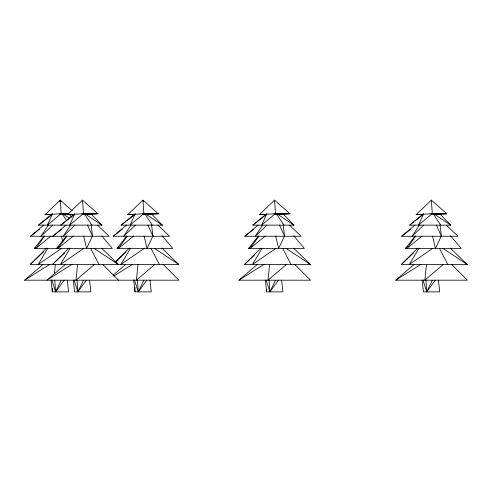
<?xml version="1.0" encoding="UTF-8"?>
<svg xmlns="http://www.w3.org/2000/svg" width="492" height="492" viewBox="0 0 492 492"><rect width="100%" height="100%" fill="white"/><g stroke="black" fill="none" stroke-linecap="round" stroke-linejoin="round"><path stroke-width="0.74" d="M54.415 273.423L55.338 264.388M77.601 264.388L75.989 280.194L94.329 264.542M138.018 264.388L136.407 280.194L154.746 264.542M269.628 264.388L268.017 280.194L286.356 264.542M426.459 264.388L424.842 280.194L443.187 264.542M52.626 213.583L47.361 225.145L61.094 213.62M135.306 213.583L130.042 225.145L143.775 213.62M266.916 213.583L261.652 225.145L275.385 213.62M92.699 235.6L86.592 248.423L83.695 236.105M153.11 235.6L147.01 248.423L144.107 236.105M284.72 235.6L278.613 248.423L275.717 236.105M441.552 235.6L435.445 248.423L432.548 236.105M61.076 280.502L55.608 291.867L51.789 279.985M83.339 280.502L77.871 291.867L74.052 279.985M143.756 280.502L138.289 291.867L134.47 279.985M275.366 280.502L269.899 291.867L266.08 279.985M432.191 280.502L426.724 291.867L422.911 279.985M59.606 201.456L60.252 200.133L72.226 210.717M47.896 248.171L38.167 264.481L61.568 248.392M70.159 248.171L60.43 264.481L83.831 248.392M130.577 248.171L120.847 264.481L144.248 248.392M262.187 248.171L252.451 264.481L275.858 248.392M419.018 248.171L409.282 264.481L432.683 248.392M48.45 224.887L40.996 236.252L52.656 225.145M70.713 224.887L63.259 236.252L74.919 225.145M131.13 224.887L123.676 236.252L135.337 225.145M262.74 224.887L255.287 236.252L266.947 225.145M419.571 224.887L412.118 236.252L423.772 225.145M44.551 236.191L35.879 248.423L51.002 236.012M66.814 236.191L58.142 248.423L73.265 236.012M127.231 236.191L118.56 248.423L133.683 236.012M258.841 236.191L250.17 248.423L265.293 236.012M415.672 236.191L407.001 248.423L422.118 236.012M64.188 280.176L55.608 291.867L54.772 280.151M86.451 280.176L77.871 291.867L77.035 280.151M146.868 280.176L138.289 291.867L137.452 280.151M278.478 280.176L269.899 291.867L269.062 280.151M435.309 280.176L426.724 291.867L425.894 280.151M101.703 235.76L112.324 248.423L34.329 248.423L44.145 235.969M66.408 235.969L56.598 248.423L58.806 246.363M162.12 235.76L172.741 248.423L117.01 248.423L126.825 235.969M293.73 235.76L304.351 248.423L248.62 248.423L258.435 235.969M450.561 235.76L461.176 248.423L405.451 248.423L415.266 235.969M161.923 248.085L178.75 264.481L30.215 264.481L46.66 248.085M68.923 248.085L52.478 264.481L64.44 253.152M115.546 261.836L129.341 248.085M293.533 248.085L310.36 264.481L244.506 264.481L260.951 248.085M450.364 248.085L467.191 264.481L401.337 264.481L417.782 248.085M51.654 214.672L45.018 214.672L60.252 200.133L60.946 201.431M73.917 214.672L67.281 214.672L82.515 200.133L97.914 213.743L85.153 214.266M134.334 214.672L127.699 214.672L142.932 200.133L158.332 213.743L145.57 214.266M266.682 214.672L259.309 214.672L274.542 200.133L289.942 213.743L277.18 214.266M422.038 214.672L416.14 214.672L431.373 200.133L446.767 213.743L434.006 214.266M30.215 264.481L33.474 261.387M34.563 260.36L43.806 251.603M115.614 261.904L125.946 252.119M244.506 264.481L249.942 259.327M251.031 258.3L254.838 254.696M401.337 264.481L413.292 253.152M34.329 248.423L35.436 247.396M117.01 248.423L118.67 246.879M248.62 248.423L251.387 245.846M405.451 248.423L407.659 246.363M163.049 264.327L178.959 280.194L24.6 280.194L42.915 264.542M65.178 264.542L46.863 280.194L72.152 264.296M113.006 275.305L125.595 264.542M294.653 264.327L310.569 280.194L238.891 280.194L257.205 264.542M451.484 264.327L467.4 280.194L395.722 280.194L414.036 264.542M97.545 225.195L109.138 236.252L30.535 236.252L43.929 224.998M66.192 224.998L52.798 236.252L61.801 229.26M83.363 213.62L69.624 225.145L74.889 213.583L60.762 225.145L64.901 221.91M157.963 225.195L169.555 236.252L113.215 236.252L126.61 224.998M289.573 225.195L301.166 236.252L244.825 236.252L258.22 224.998M446.404 225.195L457.99 236.252L401.656 236.252L415.051 224.998M432.216 213.62L418.477 225.145L423.741 213.583L409.621 225.145L450.789 225.145L439.645 213.682M90.786 213.682L101.93 225.145L38.499 225.145L52.035 214.069M151.204 213.682L162.348 225.145L121.18 225.145L134.716 214.069M282.814 213.682L293.958 225.145L252.79 225.145L266.326 214.069M38.499 225.145L51.494 214.973M66.082 220.982L73.757 214.973M121.18 225.145L125.909 221.449M127.09 220.521L134.175 214.973M252.79 225.145L256.332 222.372M257.513 221.449L266.375 214.512M409.621 225.145L413.754 221.91M414.934 220.982L422.616 214.973M30.535 236.252L39.538 229.26M113.215 236.252L122.219 229.26M244.825 236.252L253.829 229.26M401.656 236.252L410.66 229.26M24.6 280.194L49.889 264.296M113.763 276.117L132.569 264.296M238.891 280.194L264.179 264.296M395.722 280.194L421.011 264.296M59.729 213.909L68.806 213.743M81.992 213.909L97.914 213.743L82.515 214.168M142.409 213.909L158.332 213.743L142.932 214.168M274.019 213.909L289.942 213.743L274.542 214.168M430.851 213.909L446.767 213.743L431.373 214.168M45.018 214.672L61.199 213.743L60.252 200.133M67.281 214.672L83.462 213.743L82.515 200.133M127.699 214.672L143.879 213.743L142.932 200.133L143.627 201.431M259.309 214.672L275.489 213.743L274.542 200.133M416.14 214.672L432.314 213.743L431.373 200.133M62.89 214.266L68.892 214.02M60.252 214.168L68.32 213.946M51.057 280.151L52.3 291.867L68.603 291.867L67.306 280.151M133.738 280.151L134.98 291.867L151.284 291.867L149.986 280.151M265.348 280.151L266.59 291.867L282.894 291.867L281.596 280.151M465.85 263.767L467.191 264.481L442.868 248.312M309.019 263.767L310.36 264.481L286.036 248.312M177.409 263.767L178.75 264.481L154.427 248.312M116.991 263.767L118.332 264.481L101.506 248.085M449.485 224.346L450.789 225.145L434.03 213.965M292.654 224.346L293.958 225.145L277.199 213.965M161.044 224.346L162.348 225.145L145.589 213.965M100.626 224.346L101.93 225.145L85.171 213.965M94.009 248.312L118.332 264.481M62.908 213.965L69.735 218.522M102.631 264.327L118.547 280.194M69.052 214.229L71.709 216.96M433.206 213.768L440.721 225.145M276.375 213.768L283.89 225.145M144.765 213.768L152.28 225.145M84.347 213.768L91.863 225.145M62.084 213.768L66.678 220.723M439.479 248.288L447.788 264.481M282.648 248.288L290.963 264.481M151.038 248.288L159.353 264.481M90.62 248.288L98.935 264.481M436.398 225.065L441.386 236.252L440.039 225.059M279.567 225.065L284.554 236.252L283.207 225.059M147.957 225.065L152.944 236.252L151.597 225.059M87.539 225.065L92.527 236.252L91.18 225.059M61.426 236.105L62.619 241.178M438.421 280.151L439.725 291.867L423.421 291.867L422.179 280.151M89.569 280.151L90.866 291.867L74.563 291.867L73.32 280.151M266.59 289.671L266.59 291.867M134.98 287.469L134.98 291.867M52.3 288.201L52.3 291.867"/></g></svg>
